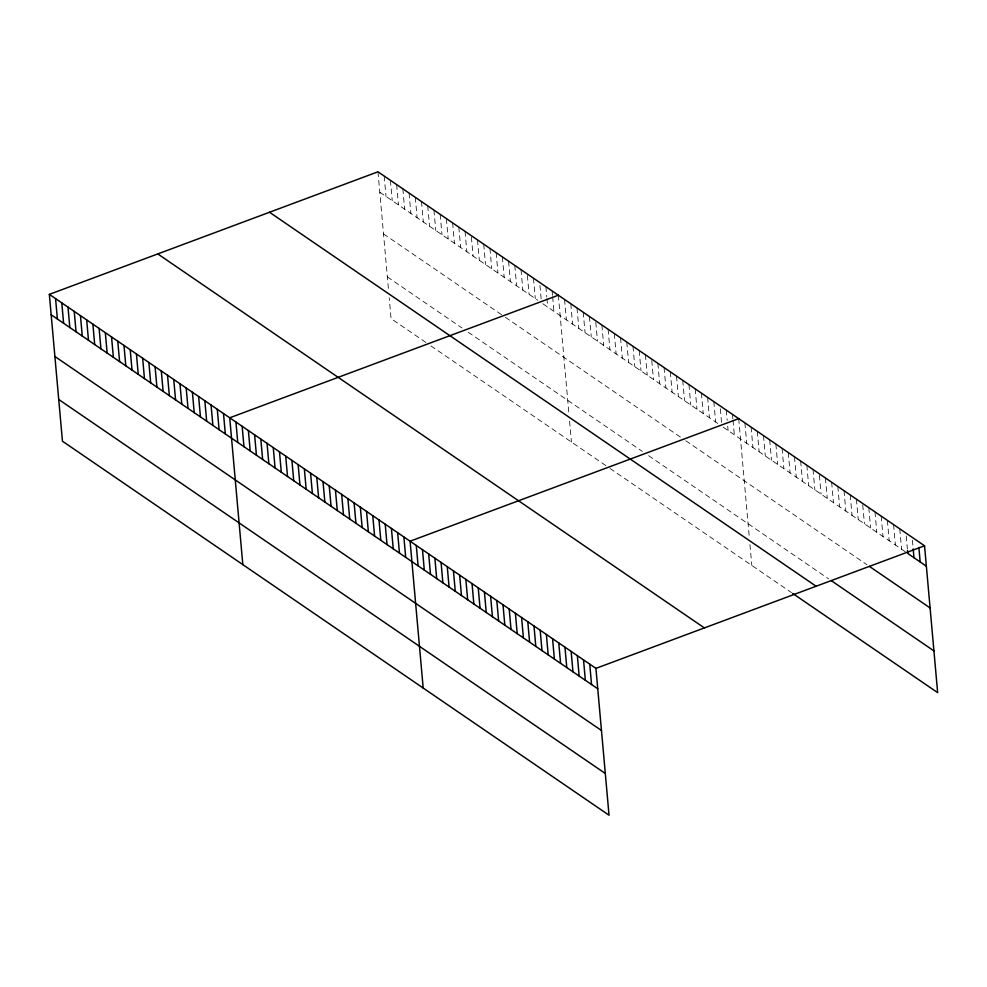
<?xml version="1.0" encoding="UTF-8"?>
<svg xmlns="http://www.w3.org/2000/svg" width="987" height="987" viewBox="0 0 987 987"><rect width="100%" height="100%" fill="white"/><g stroke="black" fill="none" stroke-linecap="round" stroke-linejoin="round"><path stroke-width="0.74" stroke-dasharray="4.93 3.7" d="M379.798 192.194L537.767 300.295M542.751 303.7L718.141 423.719M723.113 427.124L905.301 551.782M383.511 233.919L501.692 314.779M505.418 317.333L682.054 438.203M685.792 440.757L866.907 564.687M387.348 276.903L461.99 327.98M468.208 332.237L642.352 451.392M648.582 455.649L828.624 578.851M425.903 342.464L391.074 318.628L389.211 297.766M430.887 345.869L608.769 467.579M610.003 468.43L791.463 592.595M912.42 540.234L913.061 547.514M906.226 535.99L907.398 549.105M899.774 528.847L901.587 549.241M893.568 524.603L895.394 544.997M887.375 520.359L889.201 540.765M881.181 516.127L883.007 536.521M874.988 511.883L876.814 532.289M868.794 507.651L870.62 528.045M862.737 504.863L864.427 523.801M856.408 499.175L858.221 519.569M850.214 494.931L852.028 515.325M844.021 490.699L845.834 511.093M837.827 486.455L839.641 506.849M831.634 482.211L833.447 502.617M825.428 477.979L827.254 498.373M819.37 475.191L821.061 494.142M813.041 469.504L814.867 489.897M806.848 465.259L808.674 485.653M800.654 461.028L802.48 481.422M794.461 456.784L796.287 477.177M788.268 452.552L790.081 472.946M782.074 448.308L783.888 468.702M775.881 444.064L777.694 464.47M769.687 439.832L771.501 460.226M763.494 435.588L765.307 455.994M757.3 431.356L759.114 451.75M751.095 427.112L752.921 447.518M744.901 422.88L746.727 443.274M738.708 418.636L749.33 537.656M749.947 544.602L751.81 565.465M732.49 414.38L732.885 418.747M733.008 420.215L734.316 434.773M726.272 410.123L727.185 420.326M727.703 426.15L728.098 430.529M720.313 408.791L721.608 423.349M713.835 401.61L715.649 422.017M707.617 397.354L709.431 417.76M701.387 393.097L703.213 413.504M695.169 388.853L696.995 409.247M688.951 384.597L690.777 404.991M682.733 380.34L684.559 400.734M676.514 376.084L678.34 396.478M670.296 371.828L672.11 392.221M664.078 367.571L665.892 387.965M657.86 363.315L659.674 383.709M651.765 360.514L653.456 379.452M645.412 354.802L647.238 375.196M639.194 350.545L641.019 370.939M632.975 346.289L634.801 366.683M626.757 342.033L628.583 362.426M620.539 337.776L622.353 358.17M614.321 333.52L616.135 353.914M608.103 329.263L609.917 349.669M601.885 325.007L603.699 345.413M595.79 322.206L597.48 341.157M589.436 316.494L591.262 336.9M583.218 312.237L585.044 332.644M577 307.993L578.826 328.387M570.782 303.737L572.596 324.131M564.564 299.48L566.378 319.874M558.346 295.224L568.968 414.232M569.585 421.19L571.448 442.053M552.128 290.968L552.51 295.335M552.646 296.791L553.941 311.361M545.897 286.711L546.81 296.902M546.946 298.37L547.723 307.105M539.938 285.366L541.246 299.937M533.461 278.198L535.287 298.592M527.379 275.398L529.069 294.336M521.025 269.685L522.839 290.079M514.807 265.429L516.62 285.823M508.589 261.173L510.402 281.566M502.371 256.916L504.184 277.31M496.14 252.66L497.966 273.054M489.922 248.403L491.748 268.809M483.704 244.147L485.53 264.553M477.486 239.89L479.312 260.297M471.391 237.102L473.081 256.04M465.05 231.39L466.863 251.784M458.832 227.133L460.645 247.527M452.614 222.877L454.427 243.271M446.383 218.62L448.209 239.014M440.165 214.364L441.991 234.758M433.947 210.108L435.773 230.502M427.729 205.851L429.555 226.245M421.511 201.595L423.324 221.989M415.293 197.338L417.106 217.732M409.074 193.082L410.888 213.476M402.856 188.825L404.67 209.219M396.626 184.569L398.452 204.963M390.408 180.313L392.234 200.706M384.19 176.056L386.016 196.45M377.972 171.8L388.594 290.82"/><path stroke-width="1.48" d="M49.35 294.373L595.926 668.372L609.028 815.2L62.452 441.201L49.35 294.373L377.972 171.8L924.548 545.799L937.65 692.627L792.697 593.446M558.346 295.224L229.724 417.797L242.827 564.626M738.708 418.636L410.086 541.209L423.189 688.038M595.926 668.372L924.548 545.799M926.361 566.193L907.781 553.473L907.522 550.561M869.387 566.378L930.087 607.918M831.103 580.541L933.924 650.902M269.525 212.254L816.101 586.241M157.797 253.93L704.373 627.917M51.176 314.767L597.74 688.766M54.89 356.492L601.465 730.491M58.726 399.476L605.302 773.475M918.872 547.39L920.168 561.948M913.197 548.969L913.974 557.717M589.732 664.128L591.546 684.522M583.539 659.896L585.353 680.29M577.346 655.652L579.159 676.046M571.14 651.42L572.966 671.814M564.946 647.176L566.772 667.57M558.753 642.932L560.579 663.338M552.56 638.7L554.386 659.094M546.366 634.456L548.192 654.862M540.173 630.224L541.999 650.618M533.979 625.98L535.805 646.374M527.786 621.748L529.6 642.142M521.592 617.504L523.406 637.898M515.399 613.272L517.213 633.666M509.206 609.028L511.019 629.422M503.012 604.784L504.826 625.19M496.806 600.552L498.632 620.946M490.613 596.308L492.439 616.715M484.42 592.077L486.246 612.471M478.226 587.833L480.052 608.226M472.033 583.601L473.859 603.995M465.839 579.357L467.665 599.751M459.646 575.125L461.46 595.519M453.452 570.881L455.266 591.275M447.259 566.637L449.073 587.043M441.066 562.405L442.879 582.799M434.872 558.161L436.686 578.567M428.666 553.929L430.492 574.323M422.473 549.685L424.299 570.079M416.28 545.453L418.106 565.847M403.868 536.953L405.694 557.347M397.65 532.696L399.476 553.09M391.432 528.44L393.245 548.846M385.214 524.183L387.027 544.59M378.996 519.927L380.809 540.333M372.765 515.67L374.591 536.077M366.547 511.426L368.373 531.82M360.329 507.17L362.155 527.564M354.111 502.914L355.937 523.307M347.893 498.657L349.719 519.051M341.675 494.401L343.488 514.795M335.457 490.144L337.27 510.538M329.239 485.888L331.052 506.282M323.008 481.631L324.834 502.025M316.79 477.375L318.616 497.769M310.572 473.118L312.398 493.512M304.354 468.862L306.18 489.256M298.136 464.606L299.962 484.999M291.918 460.349L293.731 480.743M285.699 456.093L287.513 476.487M279.481 451.836L281.295 472.23M273.251 447.58L275.077 467.986M267.033 443.323L268.859 463.73M260.815 439.067L262.641 459.473M254.597 434.811L256.423 455.217M248.379 430.566L250.204 450.96M242.16 426.31L243.974 446.704M235.942 422.054L237.756 442.447M223.494 413.541L225.32 433.935M217.276 409.284L219.102 429.678M211.058 405.028L212.884 425.422M204.84 400.771L206.665 421.165M198.621 396.515L200.447 416.909M192.403 392.258L194.217 412.652M186.185 388.002L187.999 408.396M179.967 383.746L181.781 404.139M173.737 379.489L175.563 399.883M167.519 375.233L169.345 395.627M161.3 370.976L163.126 391.37M155.082 366.72L156.908 387.126M148.864 362.463L150.69 382.87M142.646 358.207L144.46 378.613M136.428 353.951L138.242 374.357M130.21 349.706L132.024 370.1M123.98 345.45L125.805 365.844M117.761 341.194L119.587 361.587M111.543 336.937L113.369 357.331M105.325 332.681L107.151 353.075M99.107 328.424L100.933 348.818M92.889 324.168L94.703 344.562M86.671 319.911L88.485 340.305M80.453 315.655L82.266 336.049M74.222 311.398L76.048 331.792M68.004 307.142L69.83 327.536M61.786 302.886L63.612 323.28M55.568 298.629L57.394 319.023"/></g></svg>
